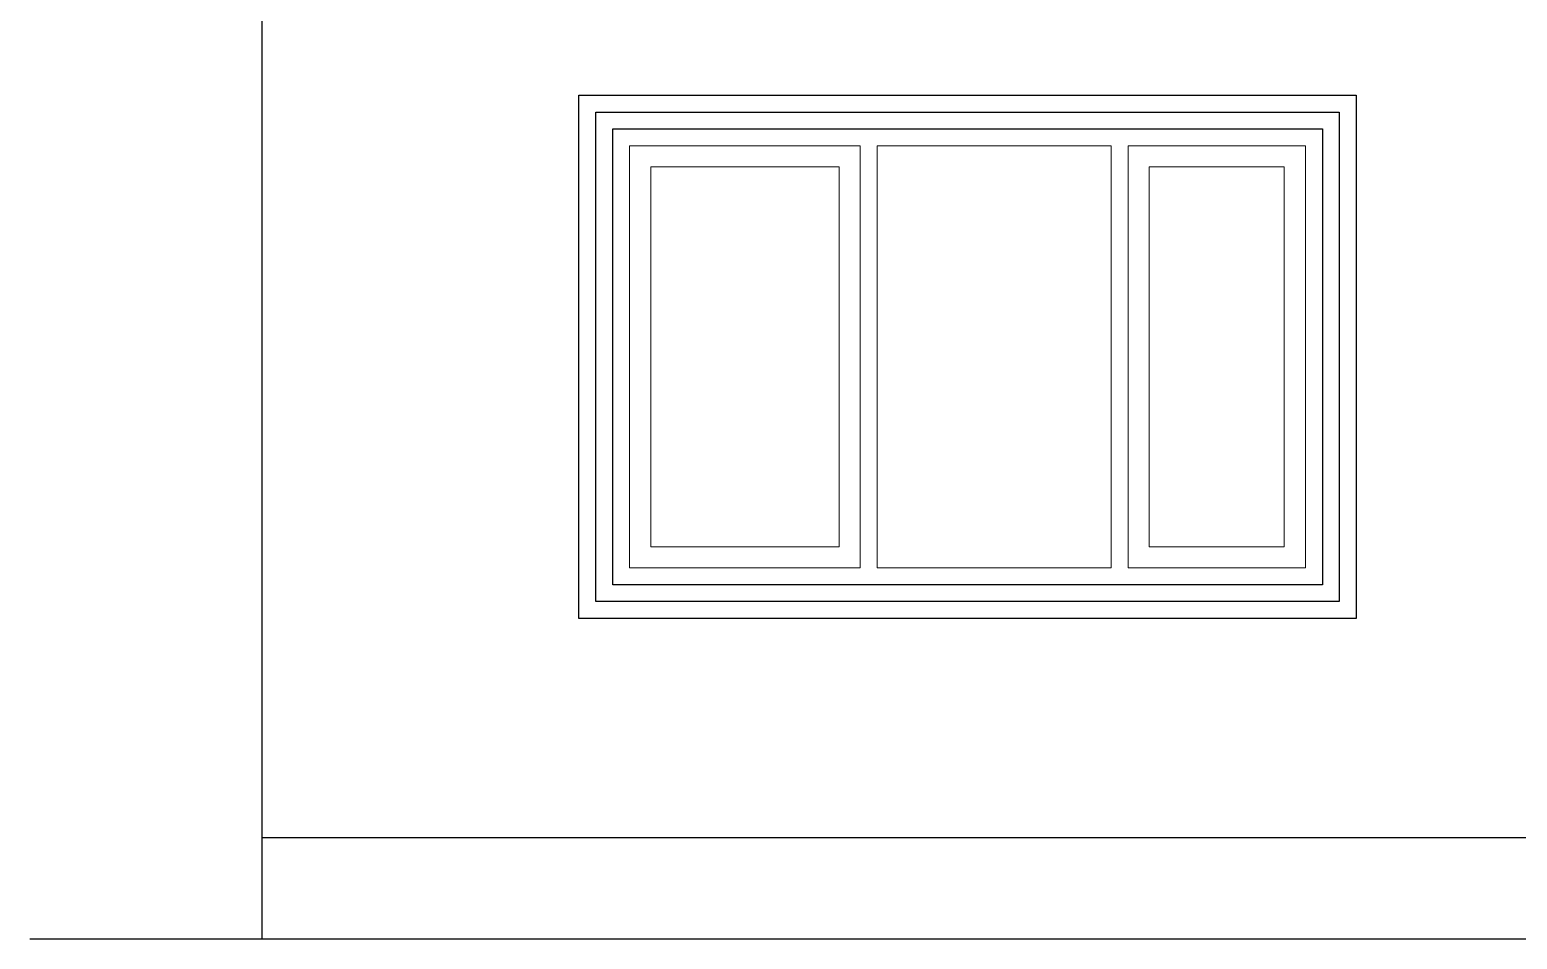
# Model space of a CAD drawing. Header units: inches. Extents: x -343 to 13887, y -13069 to -746.
# Drawn here: x 3177.5 to 3353.6, y -9355.2 to -9247.4 of the extents above; entities that cross this region are included whole.
import ezdxf

# ---------------------------------------------------------------- set-up
doc = ezdxf.new("R2010")
doc.units = ezdxf.units.IN
doc.header["$LTSCALE"] = 17
doc.header["$MEASUREMENT"] = 0
for name, color, linetype, lineweight in [('ELEVATION', 7, 'Continuous', 25), ('OUTLINE', 1, 'Continuous', 25), ('WINDOW FRAME', 161, 'Continuous', 20)]:
    doc.layers.add(name, color=color, linetype=linetype, lineweight=lineweight)

# ---------------------------------------------------------------- blocks, each defined once
blk = doc.blocks.new('DSFFDFFD')
at = {"layer": 'ELEVATION', "linetype": 'Continuous'}
for p, q in [((-9566.27, -3437), (-9650.27, -3437)), ((-9650.27, -3437), (-9650.27, -3491)), ((-9566.27, -3491), (-9566.27, -3437)), ((-9650.27, -3491), (-9566.27, -3491))]:
    blk.add_line(p, q, dxfattribs=at)
at = {"layer": 'WINDOW FRAME'}
for p, q in [((-9627.27, -3439), (-9648.27, -3439)), ((-9648.27, -3439), (-9648.27, -3489)), ((-9627.27, -3439), (-9627.27, -3489)), ((-9597.57, -3439), (-9625.27, -3439)), ((-9625.27, -3439), (-9625.27, -3489)), ((-9597.57, -3489), (-9597.57, -3439)), ((-9574.57, -3439), (-9595.57, -3439)), ((-9595.57, -3489), (-9595.57, -3439)), ((-9595.57, -3439), (-9568.27, -3439)), ((-9595.57, -3489), (-9595.57, -3439)), ((-9568.27, -3489), (-9568.27, -3439)), ((-9568.27, -3439), (-9568.27, -3489)), ((-9629.77, -3441.5), (-9645.77, -3441.5)), ((-9645.77, -3441.5), (-9645.77, -3486.5)), ((-9629.77, -3486.5), (-9629.77, -3441.5)), ((-9593.07, -3441.5), (-9570.77, -3441.5)), ((-9593.07, -3486.5), (-9593.07, -3441.5)), ((-9570.77, -3441.5), (-9570.77, -3486.5)), ((-9645.77, -3486.5), (-9629.77, -3486.5)), ((-9570.77, -3486.5), (-9593.07, -3486.5)), ((-9648.27, -3489), (-9627.27, -3489)), ((-9625.27, -3489), (-9597.57, -3489)), ((-9595.57, -3489), (-9574.57, -3489)), ((-9568.27, -3489), (-9595.57, -3489))]:
    blk.add_line(p, q, dxfattribs=at)

msp = doc.modelspace()

# ---------------------------------------------------------------- linework, layer by layer
at = {"layer": 'OUTLINE'}
for p, q in [((3205.02, -9355.16), (3205.02, -9009.16)), ((3665.02, -9343.16), (3205.02, -9343.16)), ((3702.02, -9355.16), (3177.52, -9355.16))]:
    msp.add_line(p, q, dxfattribs=at)
for points in [[(3242.52, -9255.16), (3334.52, -9255.16), (3334.52, -9317.16), (3242.52, -9317.16)], [(3244.52, -9257.16), (3332.52, -9257.16), (3332.52, -9315.16), (3244.52, -9315.16)], [(3246.52, -9259.16), (3330.52, -9259.16), (3330.52, -9313.16), (3246.52, -9313.16)]]:
    msp.add_lwpolyline(points, close=True, dxfattribs=at)

# ---------------------------------------------------------------- block references
at = {"layer": 'OUTLINE', "xscale": -1}
msp.add_blockref('DSFFDFFD', (-6319.75, -5822.16), dxfattribs=at)

doc.saveas('drawing.dxf')
